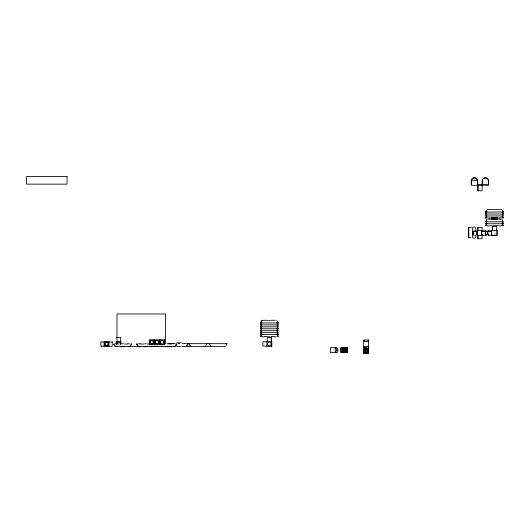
<?xml version="1.0" encoding="UTF-8"?>
<svg xmlns="http://www.w3.org/2000/svg" width="530" height="530" viewBox="0 0 530 530"><rect width="100%" height="100%" fill="white"/><g stroke="black" fill="none" stroke-linecap="round" stroke-linejoin="round"><path stroke-width="0.79" d="M468.752 227.675L468.752 237.493M468.553 227.973L468.553 237.202M471.15 237.665L468.381 237.745L468.354 227.595L471.614 227.317M176.868 344.261L175.344 346.541M486.778 210.436L485.487 212.086L487.216 209.423L501.645 209.423L503.5 211.98L485.566 212.113M486.964 211.53L485.487 214.027L503.427 214.027L502.334 212.093M486.778 212.384L485.566 214.054M486.586 214.04L485.487 215.975L503.427 215.975L502.334 214.04M486.07 215.399L486.778 214.332M486.586 215.988L485.487 217.916L490.515 217.943M486.778 216.273L485.566 217.943M486.964 219.307L485.487 221.805L503.427 221.805L501.95 219.307M486.07 221.229L486.778 220.162M486.586 221.818L485.487 223.753L503.427 223.753L502.334 221.818M486.778 222.11L485.566 223.779M486.964 223.196L485.42 225.594L487.388 225.727M486.778 224.051L485.566 225.727M130.002 346.216L131.659 344.036L130.175 346.541M175.172 346.216L176.894 344.142M186.321 345.891L187.978 343.712L186.494 346.216M205.534 346.216L206.819 343.725M225.634 346.216L226.913 343.725M261.886 320.451L260.402 322.956L278.382 322.956L276.905 320.451M262.058 320.776L260.482 322.982M261.886 322.392L260.402 324.897L278.382 324.897L276.905 322.392M261.701 323.254L260.482 324.923M261.502 324.91L260.402 326.844L278.382 326.844L277.283 324.91M261.701 325.195L260.482 326.871M261.502 326.851L260.402 328.785L278.382 328.785L277.283 326.851M261.701 327.142L260.482 328.812M261.886 328.229L260.402 330.733L278.382 330.733L276.905 328.229M261.701 329.084L260.482 330.76M261.502 330.74L260.402 332.674L278.382 332.674L276.905 330.177M261.701 331.031L260.482 332.701M261.502 332.688L260.402 334.622L278.382 334.622L277.283 332.688M261.701 332.979L260.482 334.649M261.886 334.066L260.336 336.464L261.986 336.59M261.701 334.92L260.482 336.59M153.004 340.962L153.428 340.545M158.192 340.962L158.616 340.545M468.692 228.291L468.692 236.883M498.399 217.943L503.427 217.916L502.334 215.988M501.526 225.727L503.487 225.634L502.334 223.766M114.434 344.01L113.612 344.228L115.162 346.541M138.111 344.01L136.462 344.142L138.012 346.541M277.627 336.59L278.455 336.418L276.905 334.066M483.3 178.782A3.24 3.134 -90 0 1 488.64 181.075L488.64 185.288L471.223 185.288L471.223 181.075A3.24 3.134 -90 0 1 474.357 177.835L474.522 177.835A3.24 3.134 -90 0 1 477.656 181.075L477.656 184.314M482.214 184.314L482.214 181.075A3.24 3.134 -90 0 1 485.348 177.835L485.513 177.835M471.223 180.313L477.484 180.313M471.223 181.075L471.389 181.075A3.24 3.134 -90 0 1 474.522 177.835M474.357 177.835A3.24 3.134 -90 0 1 477.484 181.075L477.656 181.075M482.214 181.075L482.38 181.075A3.24 3.134 -90 0 1 482.485 180.233M485.348 177.835A3.24 3.134 -90 0 1 488.475 181.075L488.64 181.075M477.576 184.314L488.475 184.314L488.475 181.075M491.601 217.684L492.463 217.684M492.814 217.684L493.675 217.684M494.026 217.684L494.894 217.684M495.239 217.684L496.106 217.684M496.451 217.684L497.319 217.684M488.011 219.142L489.223 219.142M489.548 219.142L499.366 219.142M499.691 219.142L500.91 219.142M500.519 219.466L500.903 219.466M490.005 225.727L491.595 225.727M493.874 225.727L495.623 225.727M496.762 225.727L498.916 225.727M487.766 225.952L489.468 225.952M492.039 225.952L493.748 225.952M496.246 225.952L496.875 225.952M499.445 225.952L501.155 225.952M482.909 230.649L476.954 230.649L476.954 235.512L482.909 235.512M481.969 230.928L485.884 230.928M488.269 230.928L491.396 230.928M473.674 231.252L477.583 231.252M481.969 231.252L491.396 231.252M492.701 235.188L496.358 235.188M481.969 235.234L485.884 235.234M488.269 235.234L492.178 235.234M263.403 320.286L267.988 320.286M270.797 320.286L275.381 320.286M262.217 320.61L262.781 320.61M268.763 320.61L270.022 320.61M264.444 336.59L267.657 336.59M271.135 336.59L274.341 336.59M262.496 336.815L264.198 336.815M268.538 336.815L270.247 336.815M274.586 336.815L276.296 336.815M116.361 337.464L120.674 337.464L120.674 341.519M368.535 340.545L368.052 340.545L368.052 340.061M363.673 341.519L368.535 341.519M266.961 341.79L262.913 341.79L262.913 346.103L266.961 346.103M101.362 342.002L104.47 342.002M108.71 342.002L112.188 342.002M104.841 342.327L107.934 342.327M176.828 342.817L181.141 342.817M172.084 343.46L173.794 343.46M178.133 343.46L179.842 343.46M184.182 343.46L185.891 343.46M168.249 343.685L171.462 343.685M182.161 343.685L183.936 343.685M186.726 343.685L227.072 343.698M115.765 343.784L117.474 343.784M121.814 343.784L123.523 343.784M127.862 343.784L129.572 343.784M138.615 343.784L140.324 343.784M144.663 343.784L146.373 343.784M150.712 343.784L152.421 343.784M166.983 343.784L168.692 343.784M173.032 343.784L174.734 343.784M117.72 344.01L119.257 344.01M124.404 344.01L127.617 344.01M130.903 344.01L131.579 344.01M140.569 344.01L143.782 344.01M147.261 344.01L148.93 344.01M169.573 344.01L171.243 344.01M175.244 344.01L176.748 344.01M160.252 344.361L163.916 344.361M115.765 346.382L165.612 346.382M166.003 346.382L169.666 346.382M170.508 346.382L171.74 346.382M172.329 346.382L174.734 346.382M174.986 346.382L176.232 346.382M177.152 346.382L180.816 346.382M181.81 346.382L183.029 346.382M183.546 346.382L203.123 346.382M203.467 346.382L223.044 346.382M223.561 346.382L224.78 346.382M363.673 346.382L368.535 346.382M363.673 346.62L364.163 346.62M368.052 346.62L368.535 346.62M116.01 346.706L117.229 346.706M120.833 346.706L124.497 346.706M128.108 346.706L129.327 346.706M138.86 346.706L140.079 346.706M143.69 346.706L147.353 346.706M150.957 346.706L152.176 346.706M161.18 346.706L162.399 346.706M166.003 346.706L169.666 346.706M170.594 346.706L171.839 346.706M173.277 346.706L174.489 346.706M336.769 352.536A3.041 3.041 0 0 0 336.769 347.673L330.369 347.673L330.369 352.536L336.769 352.536L336.769 352.052L335.232 352.052M363.984 347.567A3.041 3.041 0 0 0 363.673 347.918L364.163 347.918L364.163 346.382M368.224 347.567A3.041 3.041 0 0 1 368.535 347.918L368.052 347.918L368.052 346.382M335.232 348.164L336.769 348.164L336.769 347.673M343.255 348.164L347.302 348.164M343.255 349.012L347.302 349.012M363.673 349.137L368.535 349.137M343.255 349.502L347.302 349.502M363.673 349.462L368.535 349.462M343.255 350.714L347.302 350.714M343.255 351.204L347.302 351.204M343.255 352.052L347.302 352.052M363.673 352.702L364.163 352.702M365.011 352.702L365.495 352.702M366.714 352.702L367.197 352.702M368.052 352.702L368.535 352.702M503.308 212.106L502.135 210.436M503.308 214.054L502.135 212.384M503.308 217.943L502.135 216.273M503.308 223.779L502.135 222.11M503.308 225.72L502.135 224.051M278.303 322.982L277.442 321.842M278.303 328.812L277.442 327.673M278.303 334.649L277.442 333.509M136.607 344.01L138.184 346.216M113.758 344.01L115.335 346.216M155.191 340.545L155.608 340.962M277.084 323.254L277.799 324.32M277.084 325.195L277.799 326.261M277.084 329.084L277.799 330.15M277.084 331.031L277.799 332.098M277.084 334.92L277.799 335.987M210.788 345.891L209.131 343.718L210.615 346.216M190.694 345.891L189.038 343.718L190.515 346.216M497.63 217.532L497.63 219.102M497.544 217.532L497.544 219.102M497.233 218.128L497.233 218.943M496.537 218.128L496.537 218.943M496.617 230.649L496.617 226.602L492.304 226.602L492.304 230.649M496.246 230.649L496.246 235.512M496.02 218.128L496.02 218.943M495.325 218.128L495.325 218.943M494.808 218.128L494.808 218.943M494.106 218.128L494.106 218.943M493.596 218.128L493.596 218.943M492.893 218.128L492.893 218.943M492.628 226.602L492.628 230.649M492.383 218.128L492.383 218.943M491.681 218.128L491.681 218.943M491.37 217.532L491.37 219.102M491.283 217.532L491.283 219.102M482.38 181.075L482.38 184.586M482.075 185.129L482.075 190.8L477.762 190.8L477.762 185.129M482.075 230.649L482.075 227.41L477.762 227.41L477.762 230.649M482.075 235.512L482.075 238.752L477.762 238.752L477.762 235.512M481.651 230.649L481.651 235.512M478.087 185.129L478.087 190.8M478.087 227.41L478.087 230.649M478.087 235.512L478.087 238.752M477.484 181.075L477.484 185.288M475.39 230.954C476.689 228.483 474.946 225.482 472.581 227.688L472.581 237.486C473.767 239.295 477.139 237.573 475.39 235.035M471.389 181.075L471.389 184.314M368.052 349.462L368.052 353.51M367.197 349.462L367.197 353.51M366.714 349.462L366.714 353.51M365.495 349.462L365.495 353.51M365.011 349.462L365.011 353.51M364.163 340.061L364.163 340.545M364.163 349.462L364.163 353.51M346.494 347.673L346.494 348.164M346.494 349.012L346.494 349.502M346.494 350.714L346.494 351.204M346.494 352.052L346.494 352.536M343.255 347.673L343.255 352.536M342.93 347.673L342.93 352.536M342.691 347.673L342.691 352.536M342.208 347.673L342.208 348.164M342.208 352.052L342.208 352.536M341.234 347.673L341.234 352.536M335.477 347.673L335.477 348.164M335.477 352.052L335.477 352.536M335.232 347.673L335.232 352.536M271.499 346.382L271.552 337.464L267.239 337.464L267.239 341.519M271.227 337.464L271.227 341.519M165.612 343.95L165.612 313.965L116.997 313.965L116.997 343.95M164.194 340.426L164.194 344.089M159.98 339.823L159.98 344.685M158.768 346.382L153.303 346.382M120.953 343.95L120.953 341.519L116.09 341.519L116.09 343.95M120.628 342.115L120.628 344.169A2.153 2.153 0 0 0 120.535 343.182M116.414 341.519L116.414 343.95M112.201 341.79L112.201 346.382L101.362 346.057L101.455 346.382M108.961 346.382L108.961 341.519L104.099 341.519L104.099 346.382M100.852 341.79L100.852 346.103M341.717 352.536A3.041 3.041 0 0 1 341.36 352.231M341.062 351.867A3.041 3.041 0 0 1 341.062 348.349M341.36 347.985A3.041 3.041 0 0 1 341.717 347.673M368.535 347.918A3.041 3.041 0 0 1 363.673 347.918M477.782 235.095A2.153 0.556 -90 0 1 477.384 235.095M477.265 234.856A2.153 0.556 -90 0 1 477.265 231.305M477.272 234.452A1.828 0.477 -90 0 1 477.166 233.929M477.139 233.73A1.828 0.477 -90 0 1 477.126 232.644M477.139 232.431A1.828 0.477 -90 0 1 477.166 232.233M477.232 231.868A1.828 0.477 -90 0 1 477.272 231.709M482.167 235.095A2.153 0.556 -90 0 1 481.77 235.095M481.71 234.989A2.153 0.556 -90 0 1 481.512 234.306M481.425 233.597A2.153 0.556 -90 0 1 481.425 232.564M481.512 231.855A2.153 0.556 -90 0 1 481.77 231.067M486.301 234.512A2.153 0.556 -90 0 1 485.526 234.75A2.153 0.556 -90 0 1 485.434 231.789A2.153 0.556 -90 0 1 486.202 231.305M486.149 234.591A1.828 0.477 -90 0 1 485.414 233.299A1.828 0.477 -90 0 1 486.05 231.371M482.115 231.371A1.828 0.477 -90 0 1 482.452 231.371M482.552 234.591A1.828 0.477 -90 0 1 482.015 234.591M482.373 234.545A1.504 0.391 -90 0 1 482.187 234.545M474.251 235.035A2.206 0.57 -90 0 1 473.528 234.406A2.206 0.57 -90 0 1 473.575 231.55A2.206 0.57 -90 0 1 474.31 231.265M488.468 235.095A2.153 0.556 -90 0 1 487.713 232.822A2.153 0.556 -90 0 1 488.587 231.305M487.998 231.577A1.828 0.477 -90 0 1 488.435 231.371M488.382 234.856A1.828 0.477 -90 0 1 487.998 234.591M487.878 234.121A1.828 0.477 -90 0 1 487.878 232.041M492.377 235.095A2.153 0.556 -90 0 1 491.986 235.095M491.641 233.597A2.153 0.556 -90 0 1 491.641 232.564M116.699 344.169A1.828 1.828 0 0 1 118.521 342.115A1.828 1.828 0 0 1 120.336 344.169M104.708 343.731C108.299 351.284 110.001 337.252 104.708 343.731M149.897 342.035C153.488 349.595 155.191 335.556 149.897 342.035M155.085 342.035C158.675 349.595 160.378 335.556 155.085 342.035M336.265 349.972C336.908 351.98 337.829 348.555 336.265 349.972M365.594 347.786C366.243 349.793 367.158 346.362 365.594 347.786M67.018 176.49L26.5 176.49L26.5 184.135L67.018 184.135L67.018 176.49M492.463 218.128L491.601 218.128L491.601 218.943L492.463 218.943L492.463 218.128M493.675 218.128L492.814 218.128L492.814 218.943L493.675 218.943L493.675 218.128M494.894 218.128L494.026 218.128L494.026 218.943L494.894 218.943L494.894 218.128M496.106 218.128L495.239 218.128L495.239 218.943L496.106 218.943L496.106 218.128M497.319 218.128L496.451 218.128L496.451 218.943L497.319 218.943L497.319 218.128M497.504 230.649L491.555 230.649L491.555 235.512L497.504 235.512L497.504 230.649M154.144 339.823L149.281 339.823L149.281 344.685L154.144 344.685L154.144 339.823M159.331 339.823L154.469 339.823L154.469 344.685L159.331 344.685L159.331 339.823M164.519 339.823L159.656 339.823L159.656 344.685L164.519 344.685L164.519 339.823M368.535 340.061L363.673 340.061L363.673 353.51L368.535 353.51L368.535 340.061M271.824 341.519L266.961 341.519L266.961 346.382L271.824 346.382L271.824 341.519M347.302 347.673L340.75 347.673L340.75 352.536L347.302 352.536L347.302 347.673M268.293 345.414A1.828 1.828 0 0 0 271.214 344.169A1.828 1.828 0 0 0 268.677 342.267A1.828 1.828 0 0 0 268.293 345.414M473.303 231.464A2.153 0.556 -90 0 0 473.409 234.989A2.206 0.57 -90 0 1 473.29 231.431M105.45 345.818A2.153 2.153 0 0 0 108.683 343.95A2.153 2.153 0 0 0 105.45 342.082A2.153 2.153 0 0 0 105.45 345.818M105.609 345.533A1.828 1.828 0 0 0 108.358 343.95A1.828 1.828 0 0 0 105.609 342.36A1.828 1.828 0 0 0 105.609 345.533M150.613 343.718A1.828 1.828 0 0 0 153.534 342.479A1.828 1.828 0 0 0 150.997 340.571A1.828 1.828 0 0 0 150.613 343.718M155.8 343.718A1.828 1.828 0 0 0 158.715 342.479A1.828 1.828 0 0 0 156.184 340.571A1.828 1.828 0 0 0 155.8 343.718M160.987 343.718A1.828 1.828 0 0 0 163.903 342.479A1.828 1.828 0 0 0 161.365 340.571A1.828 1.828 0 0 0 160.987 343.718"/></g></svg>
